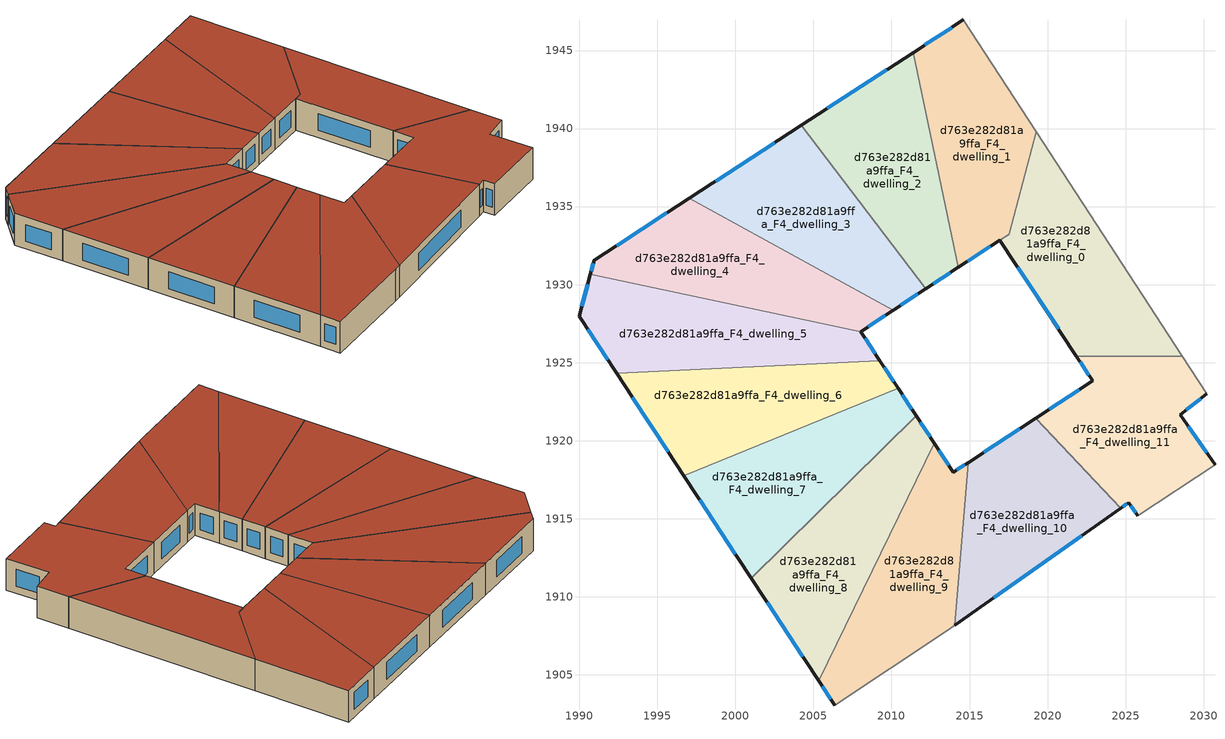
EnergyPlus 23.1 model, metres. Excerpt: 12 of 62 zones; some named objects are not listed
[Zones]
d763e282d81a9ffa_F4_dwelling_0
 floor to d763e282d81a9ffa_F3_dwelling_0 (EU_floor_Construction): 2019.27,1939.79 2028.62,1925.42 2021.85,1925.42 2016.95,1932.86 2017.53,1933.24 z12
 wall outside (EU_wall_Construction): 2016.95,1932.86 2021.85,1925.42 z12:15
 wall adiabatic (EU_wall_Construction): 2028.62,1925.42 2019.27,1939.79 z12:15
 wall to d763e282d81a9ffa_F4_dwelling_11 (EU_wall_Construction): 2021.85,1925.42 2028.62,1925.42 z12:15
 wall to d763e282d81a9ffa_F4_dwelling_1 (EU_wall_Construction): 2017.53,1933.24 2016.95,1932.86 / 2019.27,1939.79 2017.54,1933.25 z12:15
 window (EU_Window_Construction): 2018.1,1931.11 2020.7,1927.17 z12.7:14.3
 roof outside (EU_roof_Construction): 2028.62,1925.42 2019.27,1939.79 2017.53,1933.24 2016.95,1932.86 2021.85,1925.42 z15
d763e282d81a9ffa_F4_dwelling_1
 floor to d763e282d81a9ffa_F3_dwelling_1 (EU_floor_Construction): 2014.61,1946.96 2019.27,1939.79 2017.53,1933.24 2014.27,1931.1 2011.38,1944.86 z12
 wall outside (EU_wall_Construction): 2014.61,1946.96 2011.38,1944.86 / 2014.27,1931.1 2016.95,1932.86 z12:15
 wall to d763e282d81a9ffa_F4_dwelling_2 (EU_wall_Construction): 2011.38,1944.86 2014.27,1931.1 z12:15
 wall adiabatic (EU_wall_Construction): 2019.27,1939.79 2014.61,1946.96 z12:15
 window (EU_Window_Construction): 2013.85,1946.47 2012.14,1945.36 / 2014.9,1931.51 2016.32,1932.44 z12.7:14.3
 roof outside (EU_roof_Construction): 2017.53,1933.24 2019.27,1939.79 2014.61,1946.96 2011.38,1944.86 2014.27,1931.1 z15
d763e282d81a9ffa_F4_dwelling_10
 floor to d763e282d81a9ffa_F3_dwelling_10 (EU_floor_Construction): 2019.23,1921.44 2024.69,1915.68 2014.05,1908.17 2014.9,1918.6 z12
 wall outside (EU_wall_Construction): 2019.23,1921.44 2014.9,1918.6 / 2014.05,1908.17 2024.69,1915.68 z12:15
 wall to d763e282d81a9ffa_F4_dwelling_11 (EU_wall_Construction): 2024.69,1915.68 2019.23,1921.44 z12:15
 wall to d763e282d81a9ffa_F4_dwelling_9 (EU_wall_Construction): 2014.9,1918.6 2014.05,1908.17 z12:15
 window (EU_Window_Construction): 2018.22,1920.77 2015.92,1919.27 / 2016.55,1909.93 2022.19,1913.92 z12.7:14.3
 roof outside (EU_roof_Construction): 2024.69,1915.68 2019.23,1921.44 2014.9,1918.6 2014.05,1908.17 z15
d763e282d81a9ffa_F4_dwelling_11
 floor to d763e282d81a9ffa_F3_dwelling_11 (EU_floor_Construction): 2028.62,1925.42 2030.2,1923 2028.49,1921.66 2030.73,1918.47 2025.78,1915.2 2025.2,1916.04 2024.69,1915.68 2019.23,1921.44 2022.9,1923.84 2021.85,1925.42 z12
 wall outside (EU_wall_Construction): 2030.73,1918.47 2028.49,1921.66 2030.2,1923 / 2024.69,1915.68 2025.2,1916.04 2025.78,1915.2 / 2021.85,1925.42 2022.9,1923.84 2019.23,1921.44 z12:15
 wall adiabatic (EU_wall_Construction): 2025.78,1915.2 2030.73,1918.47 / 2030.2,1923 2028.62,1925.42 z12:15
 window (EU_Window_Construction): 2030.2,1919.22 2029.02,1920.91 / 2025.33,1915.84 2025.64,1915.4 / 2024.81,1915.77 2025.08,1915.96 / 2022.04,1923.27 2020.09,1922 / 2022.1,1925.05 2022.65,1924.21 / 2028.89,1921.98 2029.8,1922.69 z12.7:14.3
 roof outside (EU_roof_Construction): 2030.73,1918.47 2028.49,1921.66 2030.2,1923 2028.62,1925.42 2021.85,1925.42 2022.9,1923.84 2019.23,1921.44 2024.69,1915.68 2025.2,1916.04 2025.78,1915.2 z15
d763e282d81a9ffa_F4_dwelling_2
 floor to d763e282d81a9ffa_F3_dwelling_2 (EU_floor_Construction): 2011.38,1944.86 2014.27,1931.1 2012.18,1929.73 2004.21,1940.2 z12
 wall outside (EU_wall_Construction): 2012.18,1929.73 2014.27,1931.1 / 2011.38,1944.86 2004.21,1940.2 z12:15
 wall to d763e282d81a9ffa_F4_dwelling_3 (EU_wall_Construction): 2004.21,1940.2 2012.18,1929.73 z12:15
 window (EU_Window_Construction): 2012.67,1930.05 2013.78,1930.78 / 2009.7,1943.77 2005.9,1941.29 z12.7:14.3
 roof outside (EU_roof_Construction): 2014.27,1931.1 2011.38,1944.86 2004.21,1940.2 2012.18,1929.73 z15
d763e282d81a9ffa_F4_dwelling_3
 floor to d763e282d81a9ffa_F3_dwelling_3 (EU_floor_Construction): 2004.21,1940.2 2012.18,1929.73 2010.1,1928.36 1997.04,1935.53 z12
 wall outside (EU_wall_Construction): 2010.1,1928.36 2012.18,1929.73 / 2004.21,1940.2 1997.04,1935.53 z12:15
 wall to d763e282d81a9ffa_F4_dwelling_4 (EU_wall_Construction): 1997.04,1935.53 2010.1,1928.36 z12:15
 window (EU_Window_Construction): 2010.59,1928.68 2011.69,1929.41 / 2002.53,1939.1 1998.73,1936.63 z12.7:14.3
 roof outside (EU_roof_Construction): 2012.18,1929.73 2004.21,1940.2 1997.04,1935.53 2010.1,1928.36 z15
d763e282d81a9ffa_F4_dwelling_4
 floor to d763e282d81a9ffa_F3_dwelling_4 (EU_floor_Construction): 2010.1,1928.36 2008.02,1926.99 1990.71,1930.65 1990.97,1931.58 1997.04,1935.53 z12
 wall outside (EU_wall_Construction): 2008.02,1926.99 2010.1,1928.36 / 1997.04,1935.53 1990.97,1931.58 1990.71,1930.65 z12:15
 wall to d763e282d81a9ffa_F4_dwelling_5 (EU_wall_Construction): 1990.71,1930.65 2008.02,1926.99 z12:15
 window (EU_Window_Construction): 2008.51,1927.31 2009.61,1928.04 / 1990.91,1931.36 1990.77,1930.87 / 1995.61,1934.6 1992.39,1932.51 z12.7:14.3
 roof outside (EU_roof_Construction): 2010.1,1928.36 1997.04,1935.53 1990.97,1931.58 1990.71,1930.65 2008.02,1926.99 z15
d763e282d81a9ffa_F4_dwelling_5
 floor to d763e282d81a9ffa_F3_dwelling_5 (EU_floor_Construction): 2008.02,1926.99 2009.25,1925.13 1992.39,1924.33 1989.98,1927.99 1990.71,1930.65 z12
 wall outside (EU_wall_Construction): 2009.25,1925.13 2008.02,1926.99 / 1990.71,1930.65 1989.98,1927.99 1992.39,1924.33 z12:15
 wall to d763e282d81a9ffa_F4_dwelling_6 (EU_wall_Construction): 1992.39,1924.33 2009.25,1925.13 z12:15
 window (EU_Window_Construction): 2008.96,1925.56 2008.31,1926.55 / 1990.54,1927.13 1991.82,1925.19 / 1990.54,1930.03 1990.15,1928.61 z12.7:14.3
 roof outside (EU_roof_Construction): 2009.25,1925.13 2008.02,1926.99 1990.71,1930.65 1989.98,1927.99 1992.39,1924.33 z15
d763e282d81a9ffa_F4_dwelling_6
 floor to d763e282d81a9ffa_F3_dwelling_6 (EU_floor_Construction): 2009.25,1925.13 2010.42,1923.36 1996.7,1917.76 1992.39,1924.33 z12
 wall outside (EU_wall_Construction): 2010.42,1923.36 2009.25,1925.13 / 1992.39,1924.33 1996.7,1917.76 z12:15
 wall to d763e282d81a9ffa_F4_dwelling_7 (EU_wall_Construction): 1996.7,1917.76 2010.42,1923.36 z12:15
 window (EU_Window_Construction): 2010.14,1923.78 2009.52,1924.71 / 1993.4,1922.79 1995.69,1919.3 z12.7:14.3
 roof outside (EU_roof_Construction): 2010.42,1923.36 2009.25,1925.13 1992.39,1924.33 1996.7,1917.76 z15
d763e282d81a9ffa_F4_dwelling_7
 floor to d763e282d81a9ffa_F3_dwelling_7 (EU_floor_Construction): 2010.42,1923.36 2011.58,1921.6 2001.02,1911.19 1996.7,1917.76 z12
 wall outside (EU_wall_Construction): 2011.58,1921.6 2010.42,1923.36 / 1996.7,1917.76 2001.02,1911.19 z12:15
 wall to d763e282d81a9ffa_F4_dwelling_8 (EU_wall_Construction): 2001.02,1911.19 2011.58,1921.6 z12:15
 window (EU_Window_Construction): 2011.31,1922.01 2010.69,1922.95 / 1997.72,1916.22 2000.01,1912.73 z12.7:14.3
 roof outside (EU_roof_Construction): 2011.58,1921.6 2010.42,1923.36 1996.7,1917.76 2001.02,1911.19 z15
d763e282d81a9ffa_F4_dwelling_8
 floor to d763e282d81a9ffa_F3_dwelling_8 (EU_floor_Construction): 2011.58,1921.6 2012.74,1919.84 2005.34,1904.62 2001.02,1911.19 z12
 wall outside (EU_wall_Construction): 2012.74,1919.84 2011.58,1921.6 / 2001.02,1911.19 2005.34,1904.62 z12:15
 wall to d763e282d81a9ffa_F4_dwelling_9 (EU_wall_Construction): 2005.34,1904.62 2012.74,1919.84 z12:15
 window (EU_Window_Construction): 2012.47,1920.25 2011.85,1921.19 / 2002.03,1909.65 2004.32,1906.17 z12.7:14.3
 roof outside (EU_roof_Construction): 2005.34,1904.62 2012.74,1919.84 2011.58,1921.6 2001.02,1911.19 z15
d763e282d81a9ffa_F4_dwelling_9
 floor to d763e282d81a9ffa_F3_dwelling_9 (EU_floor_Construction): 2014.9,1918.6 2014.05,1908.17 2013.52,1907.79 2006.36,1903.06 2005.34,1904.62 2012.74,1919.84 2013.97,1917.99 z12
 wall outside (EU_wall_Construction): 2005.34,1904.62 2006.36,1903.06 / 2014.9,1918.6 2013.97,1917.99 2012.74,1919.84 z12:15
 wall adiabatic (EU_wall_Construction): 2006.36,1903.06 2013.52,1907.79 2014.05,1908.17 z12:15
 window (EU_Window_Construction): 2005.58,1904.26 2006.12,1903.43 / 2013.68,1918.42 2013.03,1919.4 / 2014.68,1918.46 2014.19,1918.13 z12.7:14.3
 roof outside (EU_roof_Construction): 2013.52,1907.79 2014.05,1908.17 2014.9,1918.6 2013.97,1917.99 2012.74,1919.84 2005.34,1904.62 2006.36,1903.06 z15
[Building]
EU S2 Campaign: North Axis=0; Terrain=City; Solar Distribution=FullExterior
[Site:Location]
Budapest.Ferenc.Liszt.Intl.AP: Latitude=47.437; Longitude=19.256; Time Zone=1; Elevation=185
[SizingPeriod:WeatherFileDays]
AnnualSizingPeriod: Begin Month=1; Begin Day of Month=1; End Month=12; End Day of Month=31; Day of Week for Start Day=Monday; Use Weather File Daylight Saving Period=No; Use Weather File Rain and Snow Indicators=No
[MATERIAL]
EU_InternalMass_Material: Roughness=MediumRough; Thickness=0.1; Conductivity=1; Density=1800; Specific Heat=900; Thermal Absorptance=0.9; Solar Absorptance=0.7; Visible Absorptance=0.7
[MATERIAL:NOMASS] Roughness=MediumRough; Thermal Absorptance=0.9; Solar Absorptance=0.7; Visible Absorptance=0.7
Name | Thermal Resistance
EU_wall_NoMass | 0.832559
EU_roof_NoMass | 1.39638
EU_floor_NoMass | 0.872794
[WINDOWMATERIAL:SIMPLEGLAZINGSYSTEM]
EU_Window_SimpleGlazing: UFactor=2.79869; Solar Heat Gain Coefficient=0.75; Visible Transmittance=0.75
[CONSTRUCTION]
EU_wall_Construction: EU_wall_NoMass
EU_roof_Construction: EU_roof_NoMass
EU_floor_Construction: EU_floor_NoMass
EU_Window_Construction: EU_Window_SimpleGlazing
EU_InternalMass_Construction: EU_InternalMass_Material
[ZONE] Type=1; Multiplier=1; Ceiling Height=autocalculate; Floor Area=autocalculate; Part of Total Floor Area=Yes
Name | Volume
d763e282d81a9ffa_F4_dwelling_0 | 218.135
d763e282d81a9ffa_F4_dwelling_1 | 216.779
d763e282d81a9ffa_F4_dwelling_10 | 217.45
d763e282d81a9ffa_F4_dwelling_11; d763e282d81a9ffa_F4_dwelling_8 | 217.452
d763e282d81a9ffa_F4_dwelling_2 | 217.424
d763e282d81a9ffa_F4_dwelling_3 | 217.467
d763e282d81a9ffa_F4_dwelling_4 | 217.501
d763e282d81a9ffa_F4_dwelling_5 | 217.388
d763e282d81a9ffa_F4_dwelling_6 | 217.479
d763e282d81a9ffa_F4_dwelling_7 | 217.433
d763e282d81a9ffa_F4_dwelling_9 | 217.429
[INTERNALMASS] Construction=EU_InternalMass_Construction
Name | Zone or ZoneList | Surface Area
d763e282d81a9ffa_F4_dwelling_0_EU_InternalMass | d763e282d81a9ffa_F4_dwelling_0 | 72.7096
d763e282d81a9ffa_F4_dwelling_1_EU_InternalMass | d763e282d81a9ffa_F4_dwelling_1 | 72.2628
d763e282d81a9ffa_F4_dwelling_2_EU_InternalMass | d763e282d81a9ffa_F4_dwelling_2 | 72.4748
d763e282d81a9ffa_F4_dwelling_3_EU_InternalMass | d763e282d81a9ffa_F4_dwelling_3 | 72.4891
d763e282d81a9ffa_F4_dwelling_4_EU_InternalMass | d763e282d81a9ffa_F4_dwelling_4 | 72.4961
d763e282d81a9ffa_F4_dwelling_5_EU_InternalMass | d763e282d81a9ffa_F4_dwelling_5 | 72.4596
d763e282d81a9ffa_F4_dwelling_6_EU_InternalMass | d763e282d81a9ffa_F4_dwelling_6 | 72.4932
d763e282d81a9ffa_F4_dwelling_7_EU_InternalMass | d763e282d81a9ffa_F4_dwelling_7 | 72.4777
d763e282d81a9ffa_F4_dwelling_8_EU_InternalMass | d763e282d81a9ffa_F4_dwelling_8 | 72.484
d763e282d81a9ffa_F4_dwelling_9_EU_InternalMass | d763e282d81a9ffa_F4_dwelling_9 | 72.4806
d763e282d81a9ffa_F4_dwelling_10_EU_InternalMass | d763e282d81a9ffa_F4_dwelling_10 | 72.4834
d763e282d81a9ffa_F4_dwelling_11_EU_InternalMass | d763e282d81a9ffa_F4_dwelling_11 | 72.4884
[OTHEREQUIPMENT] Fuel Type=Electricity; Design Level Calculation Method=Watts/Area; Power per Zone Floor Area=1; Fraction Latent=0; Fraction Radiant=0; Fraction Lost=0; Carbon Dioxide Generation Rate=0; EndUse Subcategory=EU_Step8_InternalGains
Name | Zone or ZoneList or Space or SpaceList | Schedule
EU_Step8_InternalGain_d763e282d81a9ffa_F4_dwelling_0_f000 | d763e282d81a9ffa_F4_dwelling_0 | EU_Step8_GainSchedule_d763e282d81a9ffa_F4_dwelling_0_f000
EU_Step8_InternalGain_d763e282d81a9ffa_F4_dwelling_1_f000 | d763e282d81a9ffa_F4_dwelling_1 | EU_Step8_GainSchedule_d763e282d81a9ffa_F4_dwelling_1_f000
EU_Step8_InternalGain_d763e282d81a9ffa_F4_dwelling_2_f000 | d763e282d81a9ffa_F4_dwelling_2 | EU_Step8_GainSchedule_d763e282d81a9ffa_F4_dwelling_2_f000
EU_Step8_InternalGain_d763e282d81a9ffa_F4_dwelling_3_f000 | d763e282d81a9ffa_F4_dwelling_3 | EU_Step8_GainSchedule_d763e282d81a9ffa_F4_dwelling_3_f000
EU_Step8_InternalGain_d763e282d81a9ffa_F4_dwelling_4_f000 | d763e282d81a9ffa_F4_dwelling_4 | EU_Step8_GainSchedule_d763e282d81a9ffa_F4_dwelling_4_f000
EU_Step8_InternalGain_d763e282d81a9ffa_F4_dwelling_5_f000 | d763e282d81a9ffa_F4_dwelling_5 | EU_Step8_GainSchedule_d763e282d81a9ffa_F4_dwelling_5_f000
EU_Step8_InternalGain_d763e282d81a9ffa_F4_dwelling_6_f000 | d763e282d81a9ffa_F4_dwelling_6 | EU_Step8_GainSchedule_d763e282d81a9ffa_F4_dwelling_6_f000
EU_Step8_InternalGain_d763e282d81a9ffa_F4_dwelling_7_f000 | d763e282d81a9ffa_F4_dwelling_7 | EU_Step8_GainSchedule_d763e282d81a9ffa_F4_dwelling_7_f000
EU_Step8_InternalGain_d763e282d81a9ffa_F4_dwelling_8_f000 | d763e282d81a9ffa_F4_dwelling_8 | EU_Step8_GainSchedule_d763e282d81a9ffa_F4_dwelling_8_f000
EU_Step8_InternalGain_d763e282d81a9ffa_F4_dwelling_9_f000 | d763e282d81a9ffa_F4_dwelling_9 | EU_Step8_GainSchedule_d763e282d81a9ffa_F4_dwelling_9_f000
EU_Step8_InternalGain_d763e282d81a9ffa_F4_dwelling_10_f000 | d763e282d81a9ffa_F4_dwelling_10 | EU_Step8_GainSchedule_d763e282d81a9ffa_F4_dwelling_10_f000
EU_Step8_InternalGain_d763e282d81a9ffa_F4_dwelling_11_f000 | d763e282d81a9ffa_F4_dwelling_11 | EU_Step8_GainSchedule_d763e282d81a9ffa_F4_dwelling_11_f000
[ZONEVENTILATION:DESIGNFLOWRATE] Schedule=EU_AlwaysOn; Design Flow Rate Calculation Method=AirChanges/Hour; Air Changes per Hour=0.475469; Ventilation Type=Natural; Fan Pressure Rise=0; Fan Total Efficiency=1; Constant Term Coefficient=1; Temperature Term Coefficient=0; Velocity Term Coefficient=0; Velocity Squared Term Coefficient=0; Minimum Indoor Temperature=-100; Maximum Indoor Temperature=100; Delta Temperature=-100; Minimum Outdoor Temperature=-100; Maximum Outdoor Temperature=100; Maximum Wind Speed=40
Name | Zone or ZoneList or Space or SpaceList
EU_ConstantAir_d763e282d81a9ffa_F4_dwelling_0 | d763e282d81a9ffa_F4_dwelling_0
EU_ConstantAir_d763e282d81a9ffa_F4_dwelling_1 | d763e282d81a9ffa_F4_dwelling_1
EU_ConstantAir_d763e282d81a9ffa_F4_dwelling_2 | d763e282d81a9ffa_F4_dwelling_2
EU_ConstantAir_d763e282d81a9ffa_F4_dwelling_3 | d763e282d81a9ffa_F4_dwelling_3
EU_ConstantAir_d763e282d81a9ffa_F4_dwelling_4 | d763e282d81a9ffa_F4_dwelling_4
EU_ConstantAir_d763e282d81a9ffa_F4_dwelling_5 | d763e282d81a9ffa_F4_dwelling_5
EU_ConstantAir_d763e282d81a9ffa_F4_dwelling_6 | d763e282d81a9ffa_F4_dwelling_6
EU_ConstantAir_d763e282d81a9ffa_F4_dwelling_7 | d763e282d81a9ffa_F4_dwelling_7
EU_ConstantAir_d763e282d81a9ffa_F4_dwelling_8 | d763e282d81a9ffa_F4_dwelling_8
EU_ConstantAir_d763e282d81a9ffa_F4_dwelling_9 | d763e282d81a9ffa_F4_dwelling_9
EU_ConstantAir_d763e282d81a9ffa_F4_dwelling_10 | d763e282d81a9ffa_F4_dwelling_10
EU_ConstantAir_d763e282d81a9ffa_F4_dwelling_11 | d763e282d81a9ffa_F4_dwelling_11
[HVACTEMPLATE:ZONE:IDEALLOADSAIRSYSTEM] System Availability Schedule=EU_AlwaysOn; Maximum Heating Supply Air Temperature=50; Minimum Cooling Supply Air Temperature=13; Maximum Heating Supply Air Humidity Ratio=0.0156; Minimum Cooling Supply Air Humidity Ratio=0.0077; Heating Limit=NoLimit; Cooling Limit=NoLimit; Heating Availability Schedule=EU_AlwaysOn; Cooling Availability Schedule=EU_CoolingOff; Dehumidification Control Type=ConstantSensibleHeatRatio; Cooling Sensible Heat Ratio=0.7; Dehumidification Setpoint=60; Humidification Control Type=None; Humidification Setpoint=30; Outdoor Air Method=None; Outdoor Air Flow Rate per Person=0.00944; Outdoor Air Flow Rate per Zone Floor Area=0; Outdoor Air Flow Rate per Zone=0; Demand Controlled Ventilation Type=None; Outdoor Air Economizer Type=NoEconomizer; Heat Recovery Type=None; Sensible Heat Recovery Effectiveness=0.7; Latent Heat Recovery Effectiveness=0.65
Name | Template Thermostat
d763e282d81a9ffa_F4_dwelling_0 | EU_HeatOnly_d763e282d81a9ffa_F4_dwelling_0
d763e282d81a9ffa_F4_dwelling_1 | EU_HeatOnly_d763e282d81a9ffa_F4_dwelling_1
d763e282d81a9ffa_F4_dwelling_2 | EU_HeatOnly_d763e282d81a9ffa_F4_dwelling_2
d763e282d81a9ffa_F4_dwelling_3 | EU_HeatOnly_d763e282d81a9ffa_F4_dwelling_3
d763e282d81a9ffa_F4_dwelling_4 | EU_HeatOnly_d763e282d81a9ffa_F4_dwelling_4
d763e282d81a9ffa_F4_dwelling_5 | EU_HeatOnly_d763e282d81a9ffa_F4_dwelling_5
d763e282d81a9ffa_F4_dwelling_6 | EU_HeatOnly_d763e282d81a9ffa_F4_dwelling_6
d763e282d81a9ffa_F4_dwelling_7 | EU_HeatOnly_d763e282d81a9ffa_F4_dwelling_7
d763e282d81a9ffa_F4_dwelling_8 | EU_HeatOnly_d763e282d81a9ffa_F4_dwelling_8
d763e282d81a9ffa_F4_dwelling_9 | EU_HeatOnly_d763e282d81a9ffa_F4_dwelling_9
d763e282d81a9ffa_F4_dwelling_10 | EU_HeatOnly_d763e282d81a9ffa_F4_dwelling_10
d763e282d81a9ffa_F4_dwelling_11 | EU_HeatOnly_d763e282d81a9ffa_F4_dwelling_11
[SIZING:ZONE] Zone Cooling Design Supply Air Temperature Input Method=SupplyAirTemperature; Zone Cooling Design Supply Air Temperature=13; Zone Heating Design Supply Air Temperature Input Method=SupplyAirTemperature; Zone Heating Design Supply Air Temperature=50; Zone Cooling Design Supply Air Humidity Ratio=0.008; Zone Heating Design Supply Air Humidity Ratio=0.008; Cooling Design Air Flow Method=DesignDay; Cooling Design Air Flow Rate=0; Cooling Minimum Air Flow per Zone Floor Area=0.000762; Cooling Minimum Air Flow=0; Cooling Minimum Air Flow Fraction=0.2; Heating Design Air Flow Method=DesignDay; Heating Design Air Flow Rate=0; Heating Maximum Air Flow per Zone Floor Area=0.002032; Heating Maximum Air Flow=0.141576; Heating Maximum Air Flow Fraction=0.3; Account for Dedicated Outdoor Air System=No; Dedicated Outdoor Air System Control Strategy=NeutralSupplyAir; Dedicated Outdoor Air Low Setpoint Temperature for Design=autosize; Dedicated Outdoor Air High Setpoint Temperature for Design=autosize; Zone Load Sizing Method=Sensible Load Only No Latent Load; Zone Latent Cooling Design Supply Air Humidity Ratio Input Method=HumidityRatioDifference; Zone Cooling Design Supply Air Humidity Ratio Difference=0.005; Zone Latent Heating Design Supply Air Humidity Ratio Input Method=HumidityRatioDifference; Zone Humidification Design Supply Air Humidity Ratio Difference=0.005
d763e282d81a9ffa_F4_dwelling_0; d763e282d81a9ffa_F4_dwelling_1; d763e282d81a9ffa_F4_dwelling_2; d763e282d81a9ffa_F4_dwelling_3; d763e282d81a9ffa_F4_dwelling_4; d763e282d81a9ffa_F4_dwelling_5; d763e282d81a9ffa_F4_dwelling_6; d763e282d81a9ffa_F4_dwelling_7; d763e282d81a9ffa_F4_dwelling_8; d763e282d81a9ffa_F4_dwelling_9; d763e282d81a9ffa_F4_dwelling_10; d763e282d81a9ffa_F4_dwelling_11
[SCHEDULE:CONSTANT]
Name | Hourly Value
EU_AlwaysOn | 1
EU_CoolingOff | 0
[SCHEDULE:FILE] Column Number=1; Rows to Skip at Top=0; Number of Hours of Data=8760; Column Separator=Comma; Interpolate to Timestep=No; Minutes per Item=60; Adjust Schedule for Daylight Savings=Yes
Name | File
EU_Step8_GainSchedule_d763e282d81a9ffa_F4_dwelling_0_f000 | ../../schedules/d763e282d81a9ffa/d763e282d81a9ffa_F4_dwelling_0_f000_gain.csv
EU_Step8_GainSchedule_d763e282d81a9ffa_F4_dwelling_1_f000 | ../../schedules/d763e282d81a9ffa/d763e282d81a9ffa_F4_dwelling_1_f000_gain.csv
EU_Step8_GainSchedule_d763e282d81a9ffa_F4_dwelling_2_f000 | ../../schedules/d763e282d81a9ffa/d763e282d81a9ffa_F4_dwelling_2_f000_gain.csv
EU_Step8_GainSchedule_d763e282d81a9ffa_F4_dwelling_3_f000 | ../../schedules/d763e282d81a9ffa/d763e282d81a9ffa_F4_dwelling_3_f000_gain.csv
EU_Step8_GainSchedule_d763e282d81a9ffa_F4_dwelling_4_f000 | ../../schedules/d763e282d81a9ffa/d763e282d81a9ffa_F4_dwelling_4_f000_gain.csv
EU_Step8_GainSchedule_d763e282d81a9ffa_F4_dwelling_5_f000 | ../../schedules/d763e282d81a9ffa/d763e282d81a9ffa_F4_dwelling_5_f000_gain.csv
EU_Step8_GainSchedule_d763e282d81a9ffa_F4_dwelling_6_f000 | ../../schedules/d763e282d81a9ffa/d763e282d81a9ffa_F4_dwelling_6_f000_gain.csv
EU_Step8_GainSchedule_d763e282d81a9ffa_F4_dwelling_7_f000 | ../../schedules/d763e282d81a9ffa/d763e282d81a9ffa_F4_dwelling_7_f000_gain.csv
EU_Step8_GainSchedule_d763e282d81a9ffa_F4_dwelling_8_f000 | ../../schedules/d763e282d81a9ffa/d763e282d81a9ffa_F4_dwelling_8_f000_gain.csv
EU_Step8_GainSchedule_d763e282d81a9ffa_F4_dwelling_9_f000 | ../../schedules/d763e282d81a9ffa/d763e282d81a9ffa_F4_dwelling_9_f000_gain.csv
EU_Step8_GainSchedule_d763e282d81a9ffa_F4_dwelling_10_f000 | ../../schedules/d763e282d81a9ffa/d763e282d81a9ffa_F4_dwelling_10_f000_gain.csv
EU_Step8_GainSchedule_d763e282d81a9ffa_F4_dwelling_11_f000 | ../../schedules/d763e282d81a9ffa/d763e282d81a9ffa_F4_dwelling_11_f000_gain.csv
